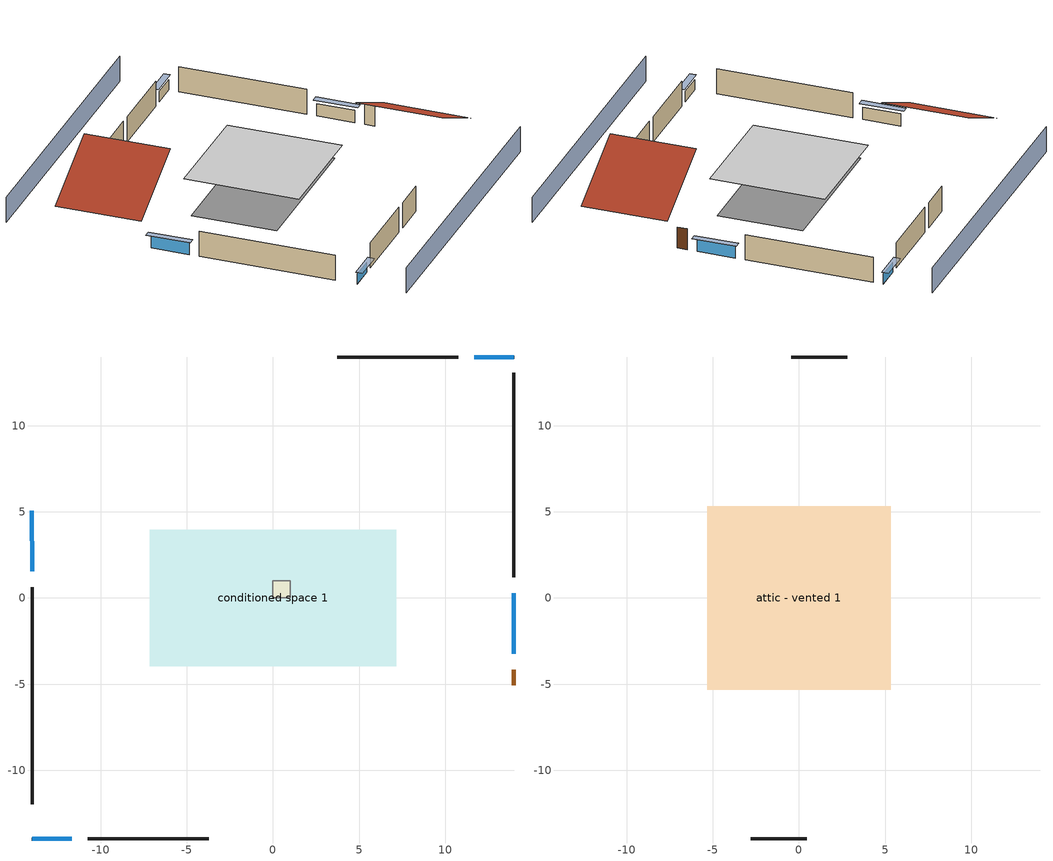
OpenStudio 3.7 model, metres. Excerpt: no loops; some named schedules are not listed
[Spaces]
conditioned space 1
 floor foundation (Slab1 construction): -7.17,-3.98 -7.17,3.98 7.17,3.98 7.17,-3.98 z0
 wall outside (Wall1 construction): -14,0.63 -14,-11.99 z0:2.44
 wall outside (Wall2 construction): 10.75,14 3.74,14 z0:2.44
 wall outside (Wall3 construction): 14,1.22 14,13.07 z0:2.44
 wall outside (Wall4 construction): -10.75,-14 -3.74,-14 z0:2.44
 wall outside (AdiabaticWallConstruction): -14,5.08 -14,1.55 / 14,-3.24 14,0.29 z0:1.19; 14,14 11.68,14 / -14,-14 -11.68,-14 z0:1.01
 wall outside (AdiabaticWallConstruction 1): 14,-5.08 14,-4.17 z0:2.03
 window (WindowConstruction): -14,5.08 -14,1.56 z0:1.19
 window (WindowConstruction 1): 14,14 11.68,14 z0:1.01
 window (WindowConstruction 2): 14,-3.24 14,0.29 z0:1.19
 window (WindowConstruction 3): -14,-14 -11.68,-14 z0:1.01
 door (Door): 14,-5.08 14,-4.17 z0:2.03
air source heat pump airloop ret air space
 floor adiabatic (AdiabaticConst): 0,0 0,1 1,1 1,0 z0
 wall adiabatic (AdiabaticConst): 0,1 0,0 1,0 1,1 0,1 z0:1
 ceiling adiabatic (AdiabaticConst): 1,0 1,1 0,1 0,0 z1
attic - vented 1
 floor to conditioned space 1 (Floor1 construction Reversed): -5.34,-5.34 -5.34,5.34 5.34,5.34 5.34,-5.34 z2.44
 wall outside (Wall5 construction): 2.81,14 -0.44,14 z0:2.44
 wall outside (Wall6 construction): -2.81,-14 0.44,-14 z0:2.44
 roof outside (Roof1 construction): -14,6.01,2.44 -6.85,6.01,6.01 -6.85,14,6.01 -14,14,2.44
 roof outside (Roof2 construction): 14,-6.01,2.44 6.85,-6.01,6.01 6.85,-14,6.01 14,-14,2.44
shading: -14,-18.57 14,-18.57 / 14,18.57 -14,18.57 z0:2.44; -14,1.25 -14,5.38 -14.6,5.38 -14.6,1.25 z1.49; 11.37,14 14.3,14 14.3,14.6 11.37,14.6 z1.31; 14,0.59 14,-3.54 14.6,-3.54 14.6,0.59 z1.49; -11.37,-14 -14.3,-14 -14.3,-14.6 -11.37,-14.6 z1.31
[Site]
Tallahassee Regional Ap  Isis_FL_USA: Latitude {deg}=30.38; Longitude {deg}=-84.37; Time Zone {hr}=-5; Elevation {m}=21; Terrain=Suburbs
[Site:GroundTemperature:Shallow]
16.3547, 15.0593, 14.9556, 15.5703, 18.038, 20.4943, 22.6237, 23.9727, 24.0873, 22.9901, 20.915, 18.5341
[Site:WaterMainsTemperature]
Calculation Method=Schedule; Temperature Schedule=mains temperature schedule
[Building]
Building 1
[Material] Roughness=Rough
Name | Thickness {m} | Conductivity {W/m-K} | Density {kg/m3} | Specific Heat {J/kg-K} | Thermal Absorptance | Solar Absorptance | Visible Absorptance
asphalt or fiberglass shingles | 0.00635 | 0.162714 | 1121.4 | 1465.45 | 0.9 | 0.85 | 0.85
roof rigid ins | 0.00281632 | 0.029427 | 32.04 | 1214.23 | 0.9 | 0.7 | 0.7
osb sheathing 0.5 in. | 0.0127 | 0.115458 | 512.64 | 1214.23 | 0.9 | 0.6 | 0.6
stucco | 0.0254 | 0.649125 | 1281.6 | 879.27 | 0.9 | 0.5 | 0.5
wall rigid ins | 0.051816 | 0.029427 | 32.04 | 1214.23 | 0.9 | 0.7 | 0.7
osb sheathing 0.5 in. 1 | 0.0127 | 0.115458 | 512.64 | 1214.23 | 0.9 | 0.7 | 0.7
wall layer 1 | 0.2032 | 0.870204 | 1762.2 | 795.53 | 0.9 | 0.7 | 0.7
gypsum board | 0.0127 | 0.160291 | 801 | 837.4 | 0.9 | 0.6 | 0.6
wall stud and cavity | 0.1397 | 0.348569 | 139.0536 | 1170.24 | 0.9 | 0.6 | 0.6
ceiling loosefill ins | 0.0846667 | 0.0480833 | 16.02 | 1046.75 | 0.9 | 0.7 | 0.7
ceiling stud and cavity | 0.1397 | 0.0920385 | 65.682 | 1177.47 | 0.9 | 0.7 | 0.7
exterior vertical ins | 0.051816 | 0.029427 | 32.04 | 1214.23
concrete 4.0 in. | 0.1016 | 1.803125 | 2242.8 | 837.4 | 0.9 | 0.7 | 0.7
floor covering | 0.0127 | 0.0450781 | 54.468 | 1339.84 | 0.9 | 0.9 | 0.9
wood siding; wood siding 1 | 0.0254 | 0.102417 | 544.68 | 1172.36
wall rigid ins 1 | 0.512978 | 0.029427 | 32.04 | 1214.23 | 0.9 | 0.7 | 0.7
wall stud and cavity 1 | 0.0889 | 0.380278 | 52.3479 | 1209.89 | 0.9 | 0.7 | 0.7
door material | 0.04445 | 0.0612267 | 512.64 | 1214.23 | 0.9 | 0.7 | 0.7
wall stud and cavity 2 | 0.0889 | 0.391764 | 83.0341 | 1211.67 | 0.9 | 0.7 | 0.7
furniture material conditioned space 1 | 0.1524 | 0.115458 | 640.8 | 1214.23 | 0.9 | 0.6 | 0.6
[Construction]
Roof1 construction; Roof2 construction: asphalt or fiberglass shingles, roof rigid ins, osb sheathing 0.5 in.
Wall1 construction; Wall2 construction; Wall3 construction; Wall4 construction: stucco, wall rigid ins, osb sheathing 0.5 in. 1, wall layer 1, gypsum board
Wall5 construction; Wall6 construction: stucco, osb sheathing 0.5 in. 1, wall stud and cavity
Floor1 construction Reversed: gypsum board, ceiling stud and cavity, ceiling loosefill ins
Slab1 construction: concrete 4.0 in., floor covering
WindowConstruction; WindowConstruction 1; WindowConstruction 2; WindowConstruction 3: WindowMaterial
AdiabaticWallConstruction: wood siding, wall rigid ins 1, wall stud and cavity 1, gypsum board
Door: door material
AdiabaticWallConstruction 1: wood siding 1, wall rigid ins 1, wall stud and cavity 1, gypsum board
PartitionWallConstruction: gypsum board, wall stud and cavity 2, gypsum board
furniture construction conditioned space 1: furniture material conditioned space 1
AdiabaticConst: Adiabatic
[WindowMaterial:SimpleGlazingSystem]
WindowMaterial: U-Factor {W/m2-K}=6.58648; Solar Heat Gain Coefficient=0.76
[Material:NoMass]
Adiabatic: Roughness=Rough; Thermal Resistance {m2-K/W}=176.1
[ThermalZone] Multiplier=1; Use Ideal Air Loads=No
Name | Volume {m3} | Thermostat
conditioned space | 278.185 | conditioned space temperature setpoint
attic - vented | 90.8252
air source heat pump airloop ret air zone | 1
[Sizing:Zone] Zone Cooling Design Supply Air Temperature Input Method=SupplyAirTemperature; Zone Cooling Design Supply Air Temperature {C}=14; Zone Cooling Design Supply Air Temperature Difference {deltaC}=11.11; Zone Heating Design Supply Air Temperature Input Method=SupplyAirTemperature; Zone Heating Design Supply Air Temperature {C}=40; Zone Heating Design Supply Air Temperature Difference {deltaC}=11.11; Zone Cooling Design Supply Air Humidity Ratio {kg-H2O/kg-air}=0.0085; Zone Heating Design Supply Air Humidity Ratio {kg-H2O/kg-air}=0.008; Cooling Design Air Flow Method=DesignDay; Heating Design Air Flow Method=DesignDay; Account for Dedicated Outdoor Air System=No; Dedicated Outdoor Air System Control Strategy=NeutralSupplyAir; Dedicated Outdoor Air Low Setpoint Temperature for Design {C}=autosize; Dedicated Outdoor Air High Setpoint Temperature for Design {C}=autosize; Zone Load Sizing Method=Sensible Load Only No Latent Load; Zone Latent Cooling Design Supply Air Humidity Ratio Input Method=HumidityRatioDifference; Zone Cooling Design Supply Air Humidity Ratio Difference {kgWater/kgDryAir}=0.005; Zone Latent Heating Design Supply Air Humidity Ratio Input Method=HumidityRatioDifference; Zone Humidification Design Supply Air Humidity Ratio Difference {kgWater/kgDryAir}=0.005
attic - vented; air source heat pump airloop ret air zone
[Space] Building Unit=Building Unit 1
Name | Thermal Zone | Volume {m3}
conditioned space 1 | conditioned space | 278.185
attic - vented 1 | attic - vented | 90.8252
air source heat pump airloop ret air space | air source heat pump airloop ret air zone
[ThermostatSetpoint:DualSetpoint]
conditioned space temperature setpoint: Heating Setpoint Temperature Schedule=heating setpoint; Cooling Setpoint Temperature Schedule=cooling setpoint
[Foundation:Kiva]
Foundation Kiva 1: Initial Indoor Air Temperature {C}=20.2578; Exterior Vertical Insulation Material=exterior vertical ins; Exterior Vertical Insulation Depth {m}=0.6096; Wall Height Above Grade {m}=0.1016; Wall Depth Below Slab {m}=0.2032
[Foundation:Kiva:Settings]
Soil Conductivity {W/m-K}=1.9041; Soil Density {kg/m3}=1842.3; Soil Specific Heat {J/kg-K}=418.7; Ground Solar Absorptivity=0.9; Ground Thermal Absorptivity=0.9; Ground Surface Roughness {m}=0.03; Far-Field Width {m}=40; Deep-Ground Boundary Condition=ZeroFlux; Deep-Ground Depth {m}=40; Minimum Cell Dimension {m}=0.2; Maximum Cell Growth Coefficient=3; Simulation Timestep=Timestep
[SurfaceProperty:ExposedFoundationPerimeter]
Slab1: Exposed Perimeter Calculation Method=TotalExposedPerimeter; Total Exposed Perimeter {m}=44.59224
[SurfaceProperty:IncidentSolarMultiplier] Incident Solar Multiplier=1; Incident Solar Multiplier Schedule=trans schedule winter=0.85 summer=0.7
Window1; Window2; Window3; Window4
[InternalMass:Definition] Design Level Calculation Method=SurfaceArea
Name | Construction | Surface Area {m2}
partition wall mass | PartitionWallConstruction | 114.085
furniture mass conditioned space 1 | furniture construction conditioned space 1 | 45.634
[InternalMass] Space or SpaceType=conditioned space 1; Multiplier=1
Name | Internal Mass Definition
partition wall mass | partition wall mass
furniture mass conditioned space 1 | furniture mass conditioned space 1
[External:File]
External File 1: File=in.schedules.csv
[People:Definition]
occupants: Number of People Calculation Method=People; Number of People {people}=2; Fraction Radiant=0.314171; Sensible Heat Fraction=0.56303; Carbon Dioxide Generation Rate {m3/s-W}=0; Enable ASHRAE 55 Comfort Warnings=No; Mean Radiant Temperature Calculation Type=ZoneAveraged
[People]
occupants: People Definition=occupants; Space or SpaceType=conditioned space 1; Number of People Schedule=occupants; Activity Level Schedule=occupants activity schedule; Multiplier=1
[EnergyManagementSystem:Sensor]
Name | Output Variable or Output Meter Index Key | Output Variable or Output Meter
cool_season | cooling season schedule | Schedule Value
out_pb_s |  | Site Outdoor Air Barometric Pressure
out_wt_s |  | Site Outdoor Air Humidity Ratio
site_vw_s |  | Site Wind Speed
air_source_heat_pump_airloop_AH_MFR_s | Node 5 | System Node Mass Flow Rate
air_source_heat_pump_airloop_AH_VFR_s | Node 5 | System Node Current Density Volume Flow Rate
air_source_heat_pump_airloop_AH_Tout_s | Node 5 | System Node Temperature
air_source_heat_pump_airloop_AH_Wout_s | Node 5 | System Node Humidity Ratio
air_source_heat_pump_airloop_RA_T_s | Node 8 | System Node Temperature
air_source_heat_pump_airloop_Ra_W_s | Node 8 | System Node Humidity Ratio
air_source_heat_pump_airloop_0_DZ_T_s | attic - vented | Zone Air Temperature
air_source_heat_pump_airloop_0_DZ_W_s | attic - vented | Zone Mean Air Humidity Ratio
natural_vent_s | natural vent schedule | Schedule Value
htg_sp_s | heating setpoint | Schedule Value
clg_sp_s | cooling setpoint | Schedule Value
mech_vent_range_fan_0_sch_s | mech vent range fan 0 schedule | Schedule Value
mech_vent_bath_fan_0_sch_s | mech vent bath fan 0 schedule | Schedule Value
clothes_dryer_exhaust_0_sch_s | clothes_dryer | Schedule Value
htg_load_cond |  | Heating:EnergyTransfer:Zone:CONDITIONED SPACE
clg_load_cond |  | Cooling:EnergyTransfer:Zone:CONDITIONED SPACE
htg_load_duct |  | Heating:EnergyTransfer:Zone:AIR SOURCE HEAT PUMP AIRLOOP RET AIR ZONE
clg_load_duct |  | Cooling:EnergyTransfer:Zone:AIR SOURCE HEAT PUMP AIRLOOP RET AIR ZONE
[EnergyManagementSystem:Program]
air_source_heat_pump_supply_fan_disaggregate_program: Set air_source_heat_pump_supply_fan_clg = 0; Set air_source_heat_pump_supply_fan_primary_htg = 0; Set air_source_heat_pump_supply_fan_backup_htg = 0; If air_source_heat_pump_clg_coil_s > 0; Set air_source_heat_pump_supply_fan_clg = air_source_heat_pump_supply_fan_s; ElseIf air_source_heat_pump_htg_coil_s > 0 && (air_source_heat_pump_backup_htg_coil_s > 0); Set air_source_heat_pump_supply_fan_primary_htg = air_source_heat_pump_supply_fan_s * air_source_heat_pump_htg_coil_s / (air_source_heat_pump_htg_coil_s + air_source_heat_pump_backup_htg_coil_s); Set air_source_heat_pump_supply_fan_backup_htg = air_source_heat_pump_supply_fan_s * air_source_heat_pump_backup_htg_coil_s / (air_source_heat_pump_htg_coil_s + air_source_heat_pump_backup_htg_coil_s); ElseIf air_source_heat_pump_htg_coil_s > 0; Set air_source_heat_pump_supply_fan_primary_htg = air_source_heat_pump_supply_fan_s; Else; Set air_source_heat_pump_supply_fan_backup_htg = air_source_heat_pump_supply_fan_s; EndIf
water_heater_EC_adj: Set dhw_e_cons = water_heater_energy + water_heater_on_cycle_parasitic + water_heater_off_cycle_parasitic; Set water_heater_ec_adj_act = 0.0 * dhw_e_cons / 1
air_source_heat_pump_airloop_0_duct_program: Set air_source_heat_pump_airloop_AH_MFR = air_source_heat_pump_airloop_AH_MFR_s; Set air_source_heat_pump_airloop_Fan_RTF = 0; Set air_source_heat_pump_airloop_Fan_RTF = air_source_heat_pump_airloop_Fan_RTF + air_source_heat_pump_airloop_Fan_RTF_s; Set air_source_heat_pump_airloop_Fan_RTF = air_source_heat_pump_airloop_Fan_RTF + air_source_heat_pump_airloop_Fan_RTF_s_1; Set air_source_heat_pump_airloop_AH_VFR = air_source_heat_pump_airloop_AH_VFR_s; Set air_source_heat_pump_airloop_AH_Tout = air_source_heat_pump_airloop_AH_Tout_s; Set air_source_heat_pump_airloop_AH_Wout = air_source_heat_pump_airloop_AH_Wout_s; Set air_source_heat_pump_airloop_RA_T = air_source_heat_pump_airloop_RA_T_s; Set air_source_heat_pump_airloop_Ra_W = air_source_heat_pump_airloop_Ra_W_s; Set air_source_heat_pump_airloop_0_DZ_T = air_source_heat_pump_airloop_0_DZ_T_s; Set air_source_heat_pump_airloop_0_DZ_W = air_source_heat_pump_airloop_0_DZ_W_s; Run air_source_heat_pump_airloop_0_duct_subroutine; Set air_source_heat_pump_airloop_0_SupSensLkToCond_equip_act = air_source_heat_pump_airloop_0_SupSensLkToCond; Set air_source_heat_pump_airloop_0_SupLatLkToCond_equip_act = air_source_heat_pump_airloop_0_SupLatLkToCond; Set air_source_heat_pump_airloop_0_SupCondToLv_equip_act = air_source_heat_pump_airloop_0_SupCondToLv; Set air_source_heat_pump_airloop_0_RetSensLkToRP_equip_act = air_source_heat_pump_airloop_0_RetSensLkToRP; Set air_source_heat_pump_airloop_0_RetLatLkToRP_equip_act = air_source_heat_pump_airloop_0_RetLatLkToRP; Set air_source_heat_pump_airloop_0_RetCondToRP_equip_act = air_source_heat_pump_airloop_0_RetCondToRP; Set air_source_heat_pump_airloop_0_RetCondToDZ_equip_act = air_source_heat_pump_airloop_0_RetCondToDZ; Set air_source_heat_pump_airloop_0_SupCondToDZ_equip_act = air_source_heat_pump_airloop_0_SupCondToDZ; Set air_source_heat_pump_airloop_0_SupSensLkToDZ_equip_act = air_source_heat_pump_airloop_0_SupSensLkToDZ; Set air_source_heat_pump_airloop_0_SupLatLkToDZ_equip_act = air_source_heat_pump_airloop_0_SupLatLkToDZ; Set air_source_heat_pump_airloop_0_ZoneMixDZToCond_mix_act = air_source_heat_pump_airloop_0_ZoneMixDZToCond; Set air_source_heat_pump_airloop_0_ZoneMixCondToDZ_mix_act = air_source_heat_pump_airloop_0_ZoneMixCondToDZ
natural_vent_program: Set Tin = tin_s; Set Tout = tout_s; Set Wout = out_wt_s; Set Pbar = out_pb_s; Set Phiout = (@RhFnTdbWPb Tout Wout Pbar); Set MaxHR = 0.0115; Set MaxRH = 0.7; Set Tnvsp = (htg_sp_s + clg_sp_s) / 2; Set NVavail = natural_vent_s; Set ClgSsnAvail = cool_season; Set natural_vent_flow_act = 0; Set whole_house_fan_flow_act = 0; Set whole_house_fan_mix_act = 0; Set whole_house_fan_act = 0; If ((Wout < MaxHR) && (Phiout < MaxRH) && (Tin > Tout) && (Tin > Tnvsp) && (ClgSsnAvail > 0)); Set WHF_Flow = 0; Set Adj = (Tin-Tnvsp)/(Tin-Tout); Set Adj = (@Min Adj 1); Set Adj = (@Max Adj 0); If (WHF_Flow > 0); Set whole_house_fan_flow_act = WHF_Flow*Adj; Set whole_house_fan_mix_act = WHF_Flow*Adj; Set WHF_W = 0; Set whole_house_fan_act = WHF_W*Adj; ElseIf (NVavail > 0); Set NVArea = 5243.521900032001; Set Cs = 8.968567957270247e-05; Set Cw = 6.158219665777789e-05; Set Tdiff = Tin-Tout; Set dT = (@Abs Tdiff); Set Vwind = site_vw_s; Set SGNV = NVArea*Adj*((((Cs*dT)+(Cw*(Vwind^2)))^0.5)/1000); Set MaxNV = 1.5454705606656003; Set natural_vent_flow_act = (@Min SGNV MaxNV); EndIf; EndIf
[ElectricEquipment:Definition] Design Level Calculation Method=EquipmentLevel
Name | Design Level {W} | Fraction Latent | Fraction Radiant | Fraction Lost
ceiling fan | 29.0402 | 0 | 0.558 | 0
clothes washer | 217.671 | 0.03 | 0.162 | 0.7
clothes dryer | 3183.77 | 0.015 | 0.081 | 0.85
dishwasher | 935.748 | 0.3 | 0.18 | 0.4
fridge | 68.1859 | 0 | 0.6 | 0
fridge 2 | 64.939 | 0 | 0.6 | 0
cooking range | 2971.73 | 0.08 | 0.432 | 0.2
misc plug loads | 897.056 | 0.021 | 0.558 | 0.049
whole house fan; mech vent house fan | 0 | 0 | 0 | 1
mech vent house fan cfis | 0 | 0 | 0 | 0
mech vent range fan 0; mech vent bath fan 0 | 30 | 0 | 0 | 1
[ElectricEquipment] Space or SpaceType=conditioned space 1
Name | Electric Equipment Definition | Schedule
ceiling fan | ceiling fan | ceiling_fan
clothes washer | clothes washer | clothes_washer
clothes dryer | clothes dryer | clothes_dryer
dishwasher | dishwasher | dishwasher
fridge | fridge | fridge schedule
fridge 1 | fridge 2 | fridge schedule 1
cooking range | cooking range | cooking_range
misc plug loads | misc plug loads | plug_loads_other
whole house fan | whole house fan | Always On Discrete
mech vent house fan | mech vent house fan | mech vent house fan schedule
mech vent house fan cfis | mech vent house fan cfis | mech vent house fan cfis schedule
mech vent range fan 0 | mech vent range fan 0 | mech vent range fan 0 schedule
mech vent bath fan 0 | mech vent bath fan 0 | mech vent bath fan 0 schedule
[OtherEquipment:Definition] Design Level Calculation Method=EquipmentLevel
Name | Design Level {W} | Fraction Latent | Fraction Radiant | Fraction Lost
water heater energy adjustment1 | 0.01 | 0 | 0 | 1
water sensible | -1210.5 | 0 | 0.6 | 0
water latent | 1228.26 | 1 | 0 | 0
air_source_heat_pump_airloop_0_SupSensLkToCond equip; air_source_heat_pump_airloop_0_SupCondToLv equip; air_source_heat_pump_airloop_0_RetCondToRP equip; air_source_heat_pump_airloop_0_RetSensLkToRP equip; air_source_heat_pump_airloop_0_SupCondToDZ equip; air_source_heat_pump_airloop_0_RetCondToDZ equip; air_source_heat_pump_airloop_0_SupSensLkToDZ equip; mech vent house fan sensible load equip | 0 | 0 | 0 | 0
air_source_heat_pump_airloop_0_SupLatLkToCond equip; air_source_heat_pump_airloop_0_RetLatLkToRP equip; air_source_heat_pump_airloop_0_SupLatLkToDZ equip; mech vent house fan latent load equip | 0 | 1 | 0 | 0
[OtherEquipment]
Name | Other Equipment Definition | Space or SpaceType | Schedule | Fuel Type
water heater energy adjustment1 | water heater energy adjustment1 | conditioned space 1 | Always On Discrete | Electricity
water sensible | water sensible | conditioned space 1 | hot_water_fixtures | None
water latent | water latent | conditioned space 1 | hot_water_fixtures | None
air_source_heat_pump_airloop_0_SupSensLkToCond equip | air_source_heat_pump_airloop_0_SupSensLkToCond equip | conditioned space 1 | Always On Discrete | None
air_source_heat_pump_airloop_0_SupLatLkToCond equip | air_source_heat_pump_airloop_0_SupLatLkToCond equip | conditioned space 1 | Always On Discrete | None
air_source_heat_pump_airloop_0_SupCondToLv equip | air_source_heat_pump_airloop_0_SupCondToLv equip | conditioned space 1 | Always On Discrete | None
air_source_heat_pump_airloop_0_RetCondToRP equip | air_source_heat_pump_airloop_0_RetCondToRP equip | air source heat pump airloop ret air space | Always On Discrete | None
air_source_heat_pump_airloop_0_RetSensLkToRP equip | air_source_heat_pump_airloop_0_RetSensLkToRP equip | air source heat pump airloop ret air space | Always On Discrete | None
air_source_heat_pump_airloop_0_RetLatLkToRP equip | air_source_heat_pump_airloop_0_RetLatLkToRP equip | air source heat pump airloop ret air space | Always On Discrete | None
air_source_heat_pump_airloop_0_SupCondToDZ equip | air_source_heat_pump_airloop_0_SupCondToDZ equip | attic - vented 1 | Always On Discrete | None
air_source_heat_pump_airloop_0_RetCondToDZ equip | air_source_heat_pump_airloop_0_RetCondToDZ equip | attic - vented 1 | Always On Discrete | None
air_source_heat_pump_airloop_0_SupSensLkToDZ equip | air_source_heat_pump_airloop_0_SupSensLkToDZ equip | attic - vented 1 | Always On Discrete | None
air_source_heat_pump_airloop_0_SupLatLkToDZ equip | air_source_heat_pump_airloop_0_SupLatLkToDZ equip | attic - vented 1 | Always On Discrete | None
mech vent house fan sensible load equip | mech vent house fan sensible load equip | conditioned space 1 | Always On Discrete | None
mech vent house fan latent load equip | mech vent house fan latent load equip | conditioned space 1 | Always On Discrete | None
[WaterUse:Equipment:Definition]
Name | Peak Flow Rate {m3/s}
clothes washer | 2.3039e-06
dishwasher | 6.58055e-06
[Lights:Definition]
interior lighting: Design Level Calculation Method=LightingLevel; Lighting Level {W}=216.035; Fraction Radiant=0.6; Fraction Visible=0.2; Return Air Fraction=0
[Lights]
interior lighting: Lights Definition=interior lighting; Space or SpaceType=conditioned space 1; Schedule=lighting_interior; Fraction Replaceable=1
[Exterior:Lights:Definition]
exterior lighting: Design Level {W}=14.5895
[Exterior:Lights]
exterior lighting: Exterior Lights Definition=exterior lighting; Schedule=exterior lighting schedule
[ZoneMixing] Schedule=Always On Continuous; Design Flow Rate Calculation Method=Flow/Zone; Design Flow Rate {m3/s}=0
Name | Zone or Space | Source Zone or Space
air_source_heat_pump_airloop_0_ZoneMixDZToCond mix | conditioned space | attic - vented
air_source_heat_pump_airloop_0_ZoneMixCondToDZ mix; whole house fan mix | attic - vented | conditioned space
[SpaceInfiltration:DesignFlowRate] Space or SpaceType=conditioned space 1; Schedule=Always On Discrete; Design Flow Rate Calculation Method=Flow/Space; Design Flow Rate {m3/s}=0
natural vent flow; whole house fan flow; infil flow
[SpaceInfiltration:EffectiveLeakageArea]
infil|attic - vented 1: Space or SpaceType=attic - vented 1; Schedule=Always On Discrete; Effective Air Leakage Area {cm2}=3802.45; Stack Coefficient=0.000417918; Wind Coefficient=3.83674e-05
[BuildingUnit]
Building Unit 1
